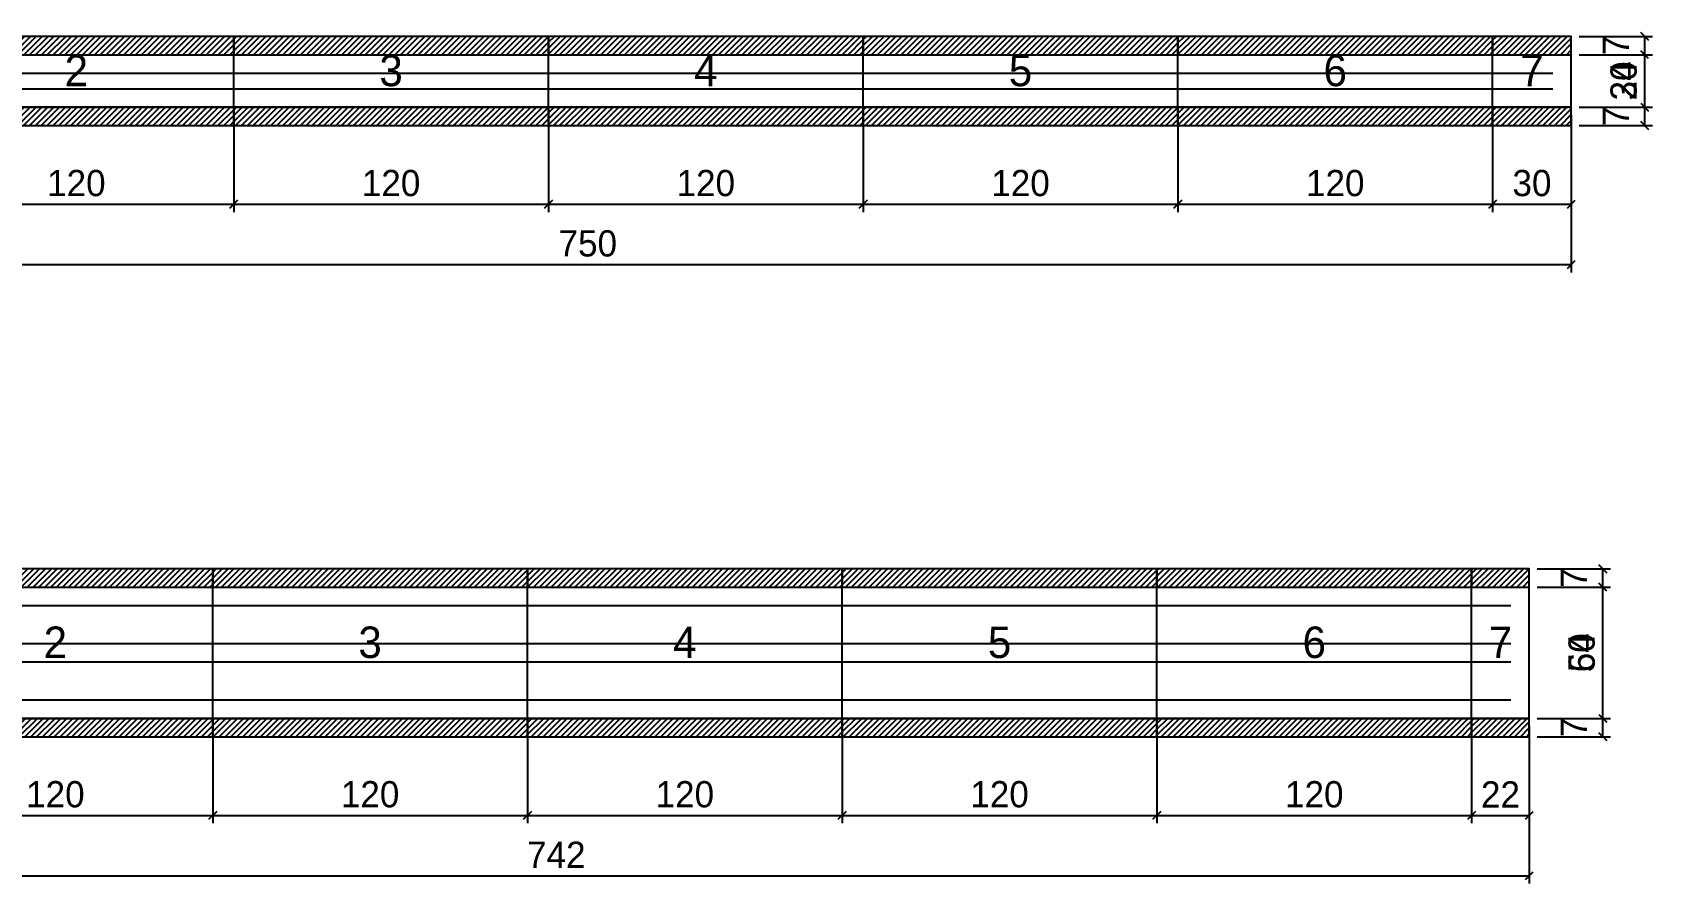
# Model space of a CAD drawing. Extents: x -13000 to 3070, y -3784 to 8105.
# Drawn here: x 1166 to 1784, y -316 to 8 of the extents above; entities that cross this region are included whole.
import ezdxf
from ezdxf.enums import TextEntityAlignment as Align

# ---------------------------------------------------------------- set-up
doc = ezdxf.new("R2010")
doc.units = 0
for name, color, linetype in [('5', 5, 'Continuous'), ('COTA', 241, 'Continuous'), ('Painéis', 200, 'Continuous'), ('SARR_2.2x7', 40, 'Continuous'), ('SCO-___-LAJ', 224, 'Continuous')]:
    doc.layers.add(name, color=color, linetype=linetype)
doc.dimstyles.new('PAINEL', dxfattribs={"dimtxt": 10, "dimasz": 3, "dimexe": 3, "dimexo": 3, "dimgap": 3, "dimtad": 1, "dimblk": 'OBLIQUE', "dimblk1": 'OBLIQUE', "dimcen": 2.5, "dimclrd": 4, "dimclre": 4, "dimclrt": 240, "dimazin": 3, "dimtfac": 1, "dimtmove": 0, "dimatfit": 3})

# ---------------------------------------------------------------- blocks, each defined once
blk = doc.blocks.new('_OBLIQUE')
at = {"color": 0, "linetype": 'BYBLOCK'}
blk.add_line((-0.5, -0.5), (0.5, 0.5), dxfattribs=at)

msp = doc.modelspace()

# ---------------------------------------------------------------- hatches: boundary and pattern name
at = {"layer": 'COTA'}
h = msp.add_hatch(dxfattribs=at)
h.set_pattern_fill('ANSI31', scale=0.5)
h.paths.add_polyline_path([(1123, 0), (1243, 0), (1243, 7), (1123, 7)])
h = msp.add_hatch(dxfattribs=at)
h.set_pattern_fill('ANSI31', scale=0.5)
h.paths.add_polyline_path([(1243, 0), (1363, 0), (1363, 7), (1243, 7)])
h = msp.add_hatch(dxfattribs=at)
h.set_pattern_fill('ANSI31', scale=0.5)
h.paths.add_polyline_path([(1363, 0), (1483, 0), (1483, 7), (1363, 7)])
h = msp.add_hatch(dxfattribs=at)
h.set_pattern_fill('ANSI31', scale=0.5)
h.paths.add_polyline_path([(1483, 0), (1603, 0), (1603, 7), (1483, 7)])
h = msp.add_hatch(dxfattribs=at)
h.set_pattern_fill('ANSI31', scale=0.5)
h.paths.add_polyline_path([(1603, 0), (1723, 0), (1723, 7), (1603, 7)])
h = msp.add_hatch(dxfattribs=at)
h.set_pattern_fill('ANSI31', scale=0.5)
h.paths.add_polyline_path([(1723, 0), (1753, 0), (1753, 7), (1723, 7)])
h = msp.add_hatch(dxfattribs=at)
h.set_pattern_fill('ANSI31', scale=0.5)
h.paths.add_polyline_path([(1123, -27), (1243, -27), (1243, -20), (1123, -20)])
h = msp.add_hatch(dxfattribs=at)
h.set_pattern_fill('ANSI31', scale=0.5)
h.paths.add_polyline_path([(1243, -27), (1363, -27), (1363, -20), (1243, -20)])
h = msp.add_hatch(dxfattribs=at)
h.set_pattern_fill('ANSI31', scale=0.5)
h.paths.add_polyline_path([(1363, -27), (1483, -27), (1483, -20), (1363, -20)])
h = msp.add_hatch(dxfattribs=at)
h.set_pattern_fill('ANSI31', scale=0.5)
h.paths.add_polyline_path([(1483, -27), (1603, -27), (1603, -20), (1483, -20)])
h = msp.add_hatch(dxfattribs=at)
h.set_pattern_fill('ANSI31', scale=0.5)
h.paths.add_polyline_path([(1603, -27), (1723, -27), (1723, -20), (1603, -20)])
h = msp.add_hatch(dxfattribs=at)
h.set_pattern_fill('ANSI31', scale=0.5)
h.paths.add_polyline_path([(1723, -27), (1753, -27), (1753, -20), (1723, -20)])
h = msp.add_hatch(dxfattribs=at)
h.set_pattern_fill('ANSI31', scale=0.5)
h.paths.add_polyline_path([(1115, -203), (1235, -203), (1235, -196), (1115, -196)])
h = msp.add_hatch(dxfattribs=at)
h.set_pattern_fill('ANSI31', scale=0.5)
h.paths.add_polyline_path([(1235, -203), (1355, -203), (1355, -196), (1235, -196)])
h = msp.add_hatch(dxfattribs=at)
h.set_pattern_fill('ANSI31', scale=0.5)
h.paths.add_polyline_path([(1355, -203), (1475, -203), (1475, -196), (1355, -196)])
h = msp.add_hatch(dxfattribs=at)
h.set_pattern_fill('ANSI31', scale=0.5)
h.paths.add_polyline_path([(1475, -203), (1595, -203), (1595, -196), (1475, -196)])
h = msp.add_hatch(dxfattribs=at)
h.set_pattern_fill('ANSI31', scale=0.5)
h.paths.add_polyline_path([(1595, -203), (1715, -203), (1715, -196), (1595, -196)])
h = msp.add_hatch(dxfattribs=at)
h.set_pattern_fill('ANSI31', scale=0.5)
h.paths.add_polyline_path([(1715, -203), (1737, -203), (1737, -196), (1715, -196)])
h = msp.add_hatch(dxfattribs=at)
h.set_pattern_fill('ANSI31', scale=0.5)
h.paths.add_polyline_path([(1115, -260), (1235, -260), (1235, -253), (1115, -253)])
h = msp.add_hatch(dxfattribs=at)
h.set_pattern_fill('ANSI31', scale=0.5)
h.paths.add_polyline_path([(1235, -260), (1355, -260), (1355, -253), (1235, -253)])
h = msp.add_hatch(dxfattribs=at)
h.set_pattern_fill('ANSI31', scale=0.5)
h.paths.add_polyline_path([(1355, -260), (1475, -260), (1475, -253), (1355, -253)])
h = msp.add_hatch(dxfattribs=at)
h.set_pattern_fill('ANSI31', scale=0.5)
h.paths.add_polyline_path([(1475, -260), (1595, -260), (1595, -253), (1475, -253)])
h = msp.add_hatch(dxfattribs=at)
h.set_pattern_fill('ANSI31', scale=0.5)
h.paths.add_polyline_path([(1595, -260), (1715, -260), (1715, -253), (1595, -253)])
h = msp.add_hatch(dxfattribs=at)
h.set_pattern_fill('ANSI31', scale=0.5)
h.paths.add_polyline_path([(1715, -260), (1737, -260), (1737, -253), (1715, -253)])

# ---------------------------------------------------------------- linework, layer by layer
at = {"layer": 'Painéis'}
for p, q in [((1123, 0), (1243, 0)), ((1243, -20), (1243, 0)), ((1243, -20), (1243, 0)), ((1243, 0), (1363, 0)), ((1243, -20), (1243, 0)), ((1363, -20), (1363, 0)), ((1363, -20), (1363, 0)), ((1363, 0), (1483, 0)), ((1363, -20), (1363, 0)), ((1483, -20), (1483, 0)), ((1483, -20), (1483, 0)), ((1483, 0), (1603, 0)), ((1483, -20), (1483, 0)), ((1603, -20), (1603, 0)), ((1603, -20), (1603, 0)), ((1603, 0), (1723, 0)), ((1603, -20), (1603, 0)), ((1723, -20), (1723, 0)), ((1723, -20), (1723, 0)), ((1723, 0), (1753, 0)), ((1723, -20), (1723, 0)), ((1753, -20), (1753, 0)), ((1123, -20), (1243, -20)), ((1243, -20), (1363, -20)), ((1363, -20), (1483, -20)), ((1483, -20), (1603, -20)), ((1603, -20), (1723, -20)), ((1723, -20), (1753, -20)), ((1115, -203), (1235, -203)), ((1235, -253), (1235, -203)), ((1235, -253), (1235, -203)), ((1235, -203), (1355, -203)), ((1235, -253), (1235, -203)), ((1355, -253), (1355, -203)), ((1355, -253), (1355, -203)), ((1355, -203), (1475, -203)), ((1355, -253), (1355, -203)), ((1475, -253), (1475, -203)), ((1475, -253), (1475, -203)), ((1475, -203), (1595, -203)), ((1475, -253), (1475, -203)), ((1595, -253), (1595, -203)), ((1595, -253), (1595, -203)), ((1595, -203), (1715, -203)), ((1595, -253), (1595, -203)), ((1715, -253), (1715, -203)), ((1715, -253), (1715, -203)), ((1715, -203), (1737, -203)), ((1715, -253), (1715, -203)), ((1737, -253), (1737, -203)), ((1115, -253), (1235, -253)), ((1235, -253), (1355, -253)), ((1355, -253), (1475, -253)), ((1475, -253), (1595, -253)), ((1595, -253), (1715, -253)), ((1715, -253), (1737, -253))]:
    msp.add_line(p, q, dxfattribs=at)
at = {"layer": 'SARR_2.2x7'}
for points in [[(1123, -7), (1243, -7)], [(1123, -7), (1243, -7)], [(1243, -7), (1363, -7)], [(1243, -7), (1363, -7)], [(1363, -7), (1483, -7)], [(1363, -7), (1483, -7)], [(1483, -7), (1603, -7)], [(1483, -7), (1603, -7)], [(1603, -7), (1723, -7)], [(1603, -7), (1723, -7)], [(1723, -7), (1746, -7)], [(1723, -7), (1746, -7)], [(1123, -13), (1243, -13)], [(1123, -13), (1243, -13)], [(1243, -13), (1363, -13)], [(1243, -13), (1363, -13)], [(1363, -13), (1483, -13)], [(1363, -13), (1483, -13)], [(1483, -13), (1603, -13)], [(1483, -13), (1603, -13)], [(1603, -13), (1723, -13)], [(1603, -13), (1723, -13)], [(1723, -13), (1746, -13)], [(1723, -13), (1746, -13)], [(1115, -210), (1235, -210)], [(1115, -210), (1235, -210)], [(1235, -210), (1355, -210)], [(1235, -210), (1355, -210)], [(1355, -210), (1475, -210)], [(1355, -210), (1475, -210)], [(1475, -210), (1595, -210)], [(1475, -210), (1595, -210)], [(1595, -210), (1715, -210)], [(1595, -210), (1715, -210)], [(1715, -210), (1730, -210)], [(1715, -210), (1730, -210)], [(1115, -224.5), (1235, -224.5)], [(1115, -224.5), (1235, -224.5)], [(1235, -224.5), (1355, -224.5)], [(1235, -224.5), (1355, -224.5)], [(1355, -224.5), (1475, -224.5)], [(1355, -224.5), (1475, -224.5)], [(1475, -224.5), (1595, -224.5)], [(1475, -224.5), (1595, -224.5)], [(1595, -224.5), (1715, -224.5)], [(1595, -224.5), (1715, -224.5)], [(1715, -224.5), (1730, -224.5)], [(1715, -224.5), (1730, -224.5)], [(1115, -231.5), (1235, -231.5)], [(1115, -231.5), (1235, -231.5)], [(1235, -231.5), (1355, -231.5)], [(1235, -231.5), (1355, -231.5)], [(1355, -231.5), (1475, -231.5)], [(1355, -231.5), (1475, -231.5)], [(1475, -231.5), (1595, -231.5)], [(1475, -231.5), (1595, -231.5)], [(1595, -231.5), (1715, -231.5)], [(1595, -231.5), (1715, -231.5)], [(1715, -231.5), (1730, -231.5)], [(1715, -231.5), (1730, -231.5)], [(1115, -246), (1235, -246)], [(1115, -246), (1235, -246)], [(1235, -246), (1355, -246)], [(1235, -246), (1355, -246)], [(1355, -246), (1475, -246)], [(1355, -246), (1475, -246)], [(1475, -246), (1595, -246)], [(1475, -246), (1595, -246)], [(1595, -246), (1715, -246)], [(1595, -246), (1715, -246)], [(1715, -246), (1730, -246)], [(1715, -246), (1730, -246)]]:
    msp.add_lwpolyline(points, dxfattribs=at)
at = {"layer": 'SCO-___-LAJ'}
for points in [[(1123, 0), (1243, 0), (1243, 7), (1123, 7)], [(1243, 0), (1363, 0), (1363, 7), (1243, 7)], [(1363, 0), (1483, 0), (1483, 7), (1363, 7)], [(1483, 0), (1603, 0), (1603, 7), (1483, 7)], [(1603, 0), (1723, 0), (1723, 7), (1603, 7)], [(1723, 0), (1753, 0), (1753, 7), (1723, 7)], [(1123, -27), (1243, -27), (1243, -20), (1123, -20)], [(1243, -27), (1363, -27), (1363, -20), (1243, -20)], [(1363, -27), (1483, -27), (1483, -20), (1363, -20)], [(1483, -27), (1603, -27), (1603, -20), (1483, -20)], [(1603, -27), (1723, -27), (1723, -20), (1603, -20)], [(1723, -27), (1753, -27), (1753, -20), (1723, -20)], [(1115, -203), (1235, -203), (1235, -196), (1115, -196)], [(1235, -203), (1355, -203), (1355, -196), (1235, -196)], [(1355, -203), (1475, -203), (1475, -196), (1355, -196)], [(1475, -203), (1595, -203), (1595, -196), (1475, -196)], [(1595, -203), (1715, -203), (1715, -196), (1595, -196)], [(1715, -203), (1737, -203), (1737, -196), (1715, -196)], [(1115, -260), (1235, -260), (1235, -253), (1115, -253)], [(1235, -260), (1355, -260), (1355, -253), (1235, -253)], [(1355, -260), (1475, -260), (1475, -253), (1355, -253)], [(1475, -260), (1595, -260), (1595, -253), (1475, -253)], [(1595, -260), (1715, -260), (1715, -253), (1595, -253)], [(1715, -260), (1737, -260), (1737, -253), (1715, -253)]]:
    msp.add_lwpolyline(points, close=True, dxfattribs=at)

# ---------------------------------------------------------------- texts
at = {"layer": '5'}
for s, p in [('2', (1183, -6)), ('3', (1303, -6)), ('4', (1423, -6)), ('5', (1543, -6)), ('6', (1663, -6)), ('7', (1738, -6)), ('2', (1175, -224)), ('3', (1295, -224)), ('4', (1415, -224)), ('5', (1535, -224)), ('6', (1655, -224)), ('7', (1726, -224))]:
    msp.add_text(s, height=12, dxfattribs=at).set_placement(p, align=Align.MIDDLE_CENTER)

# ---------------------------------------------------------------- dimensions: what is measured, and where the dimension line sits
at = {"layer": 'COTA'}
for base, p1, p2 in [((1781, -27), (1753, -27), (1753, 7)), ((1781, 0), (1753, 0), (1753, 7)), ((1781, -20), (1753, -20), (1753, 0)), ((1781, -27), (1753, -27), (1753, -20)), ((1765, -260), (1737, -260), (1737, -196)), ((1765, -203), (1737, -203), (1737, -196)), ((1765, -253), (1737, -253), (1737, -203)), ((1765, -260), (1737, -260), (1737, -253))]:
    msp.add_linear_dim(base=base, p1=p1, p2=p2, angle=90, dimstyle='PAINEL', dxfattribs=at).render()
for base, p1, p2 in [((1003, -80), (1003, -20), (1753, -20)), ((1123, -57), (1123, -20), (1243, -20)), ((1243, -57), (1243, -20), (1363, -20)), ((1363, -57), (1363, -20), (1483, -20)), ((1483, -57), (1483, -20), (1603, -20)), ((1603, -57), (1603, -20), (1723, -20)), ((1723, -57), (1723, -20), (1753, -20)), ((995, -313), (995, -253), (1737, -253)), ((1115, -290), (1115, -253), (1235, -253)), ((1235, -290), (1235, -253), (1355, -253)), ((1355, -290), (1355, -253), (1475, -253)), ((1475, -290), (1475, -253), (1595, -253)), ((1595, -290), (1595, -253), (1715, -253)), ((1715, -290), (1715, -253), (1737, -253))]:
    msp.add_linear_dim(base=base, p1=p1, p2=p2, dimstyle='PAINEL', dxfattribs=at).render()

doc.saveas('drawing.dxf')
